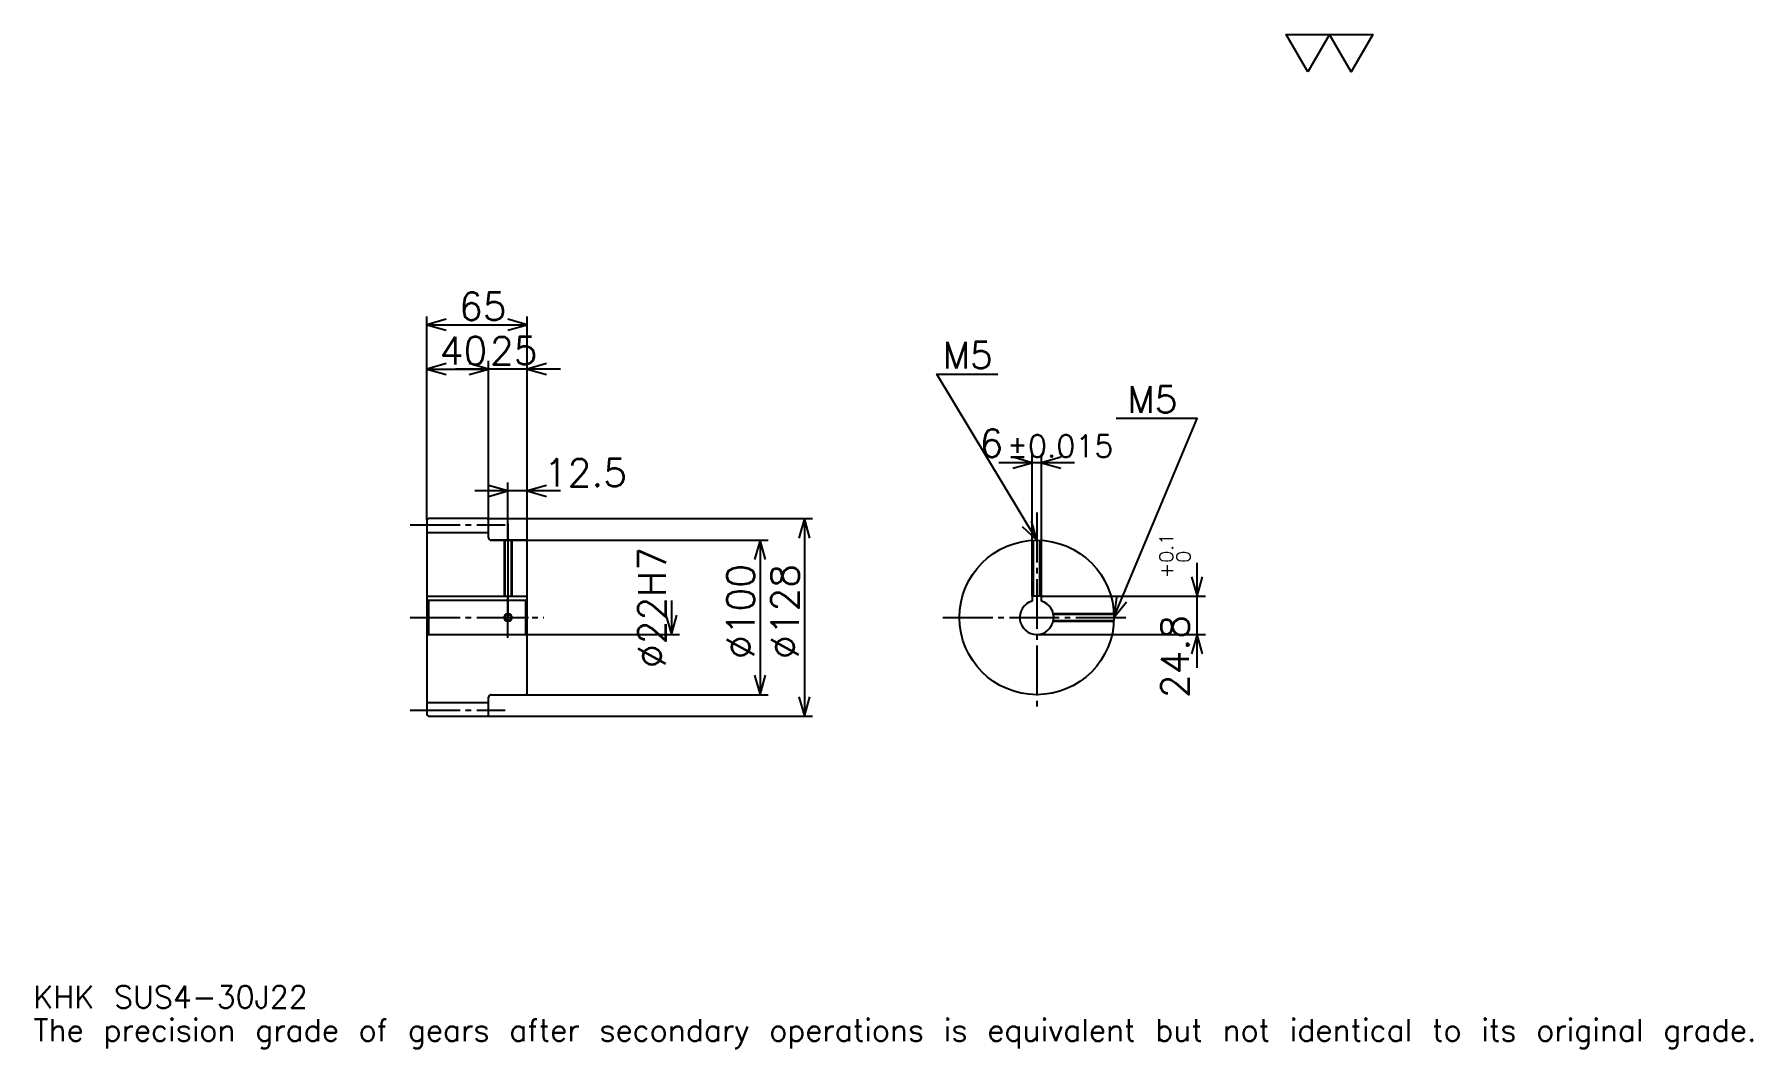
# Model space of a CAD drawing. Extents: x 36 to 1149, y 13 to 670.
import ezdxf

# ---------------------------------------------------------------- set-up
doc = ezdxf.new("R2010")
doc.units = 0
doc.linetypes.add('DASHDOT', pattern=[43.04348, 32.282609, -3.586957, 3.586957, -3.586957])
doc.layers.get('0').update_dxf_attribs({"linetype": 'CONTINUOUS'})
doc.layers.add('DASHDOT', color=6, linetype='DASHDOT')
doc.styles.add('KANJI', font='TXT', dxfattribs={"bigfont": 'BIGFONT'})

msp = doc.modelspace()

# ---------------------------------------------------------------- linework, layer by layer
at = {"color": 5}
for p, q in [((290.543457, 356.336975), (290.543457, 487.260895)), ((290.543457, 481.880463), (355.543457, 481.880463)), ((355.543457, 356.336975), (355.543457, 487.260895)), ((330.543457, 356.336975), (330.543457, 458.565247)), ((290.543457, 453.184814), (330.543457, 453.184814)), ((377.065186, 453.184814), (309.021729, 453.184814)), ((709.847778, 392.554382), (660.804321, 392.554382)), ((682.32605, 306.136963), (682.32605, 397.934814)), ((688.32605, 306.136963), (688.32605, 397.934814)), ((343.043457, 356.336975), (343.043457, 379.652191)), ((377.065186, 374.271759), (321.521729, 374.271759)), ((290.543457, 355.336975), (290.543457, 356.336975)), ((329.543457, 356.336975), (355.543457, 356.336975)), ((330.543457, 355.336975), (330.543457, 356.336975)), ((343.043457, 342.336975), (343.043457, 356.336975)), ((343.043457, 342.336975), (343.043457, 356.336975)), ((355.543457, 356.336975), (540.271729, 356.336975)), ((355.543457, 341.336975), (355.543457, 356.336975)), ((534.891296, 356.336975), (534.891296, 228.336975)), ((332.043457, 342.336975), (355.543457, 342.336975)), ((355.543457, 342.336975), (511.57605, 342.336975)), ((506.195618, 342.336975), (506.195618, 242.336975)), ((789.130432, 259.815247), (789.130432, 327.658722)), ((448.804321, 303.336975), (448.804321, 281.336975)), ((688.32605, 306.136963), (794.510864, 306.136963)), ((355.543457, 281.336975), (454.184753, 281.336975)), ((685.32605, 281.336975), (794.510864, 281.336975)), ((332.043457, 242.336975), (355.543457, 242.336975)), ((355.543457, 242.336975), (511.57605, 242.336975)), ((329.543457, 228.336975), (355.543457, 228.336975)), ((355.543457, 228.336975), (540.271729, 228.336975))]:
    msp.add_line(p, q, dxfattribs=at)
at = {"color": 4}
for p, q in [((290.543457, 347.336975), (330.543457, 347.336975)), ((290.543457, 306.136963), (355.543457, 306.136963)), ((291.543457, 303.336975), (291.543457, 281.336975)), ((354.543457, 303.336975), (355.543457, 304.336975)), ((354.543457, 281.336975), (355.543457, 280.336975)), ((290.543457, 237.336975), (330.543457, 237.336975))]:
    msp.add_line(p, q, dxfattribs=at)
at = {"color": 7}
msp.add_lwpolyline([(860.869568, 645.652161), (846.880432, 669.899963), (902.836975, 669.899963), (888.847839, 645.652161), (874.858704, 669.899963), (860.869568, 645.652161)], dxfattribs=at)
at = {"color": 5}
for points in [[(303.097809, 485.467407), (290.543457, 481.880463), (303.097809, 478.293518)], [(342.989105, 478.293518), (355.543457, 481.880463), (342.989105, 485.467407)], [(303.097809, 456.771759), (290.543457, 453.184814), (303.097809, 449.597839)], [(317.989105, 449.597839), (330.543457, 453.184814), (317.989105, 456.771759)], [(317.989105, 449.597839), (330.543457, 453.184814), (317.989105, 456.771759)], [(368.097809, 456.771759), (355.543457, 453.184814), (368.097809, 449.597839)], [(685.32605, 342.336975), (620.760864, 449.945679), (660.217407, 449.945679)], [(735.32605, 292.336975), (789.130371, 421.25), (736.760864, 421.25)], [(669.771729, 388.967407), (682.32605, 392.554382), (669.771729, 396.141327)], [(700.880432, 396.141327), (688.32605, 392.554382), (700.880432, 388.967407)], [(330.489105, 370.684814), (343.043457, 374.271759), (330.489105, 377.858704)], [(368.097809, 377.858704), (355.543457, 374.271759), (368.097809, 370.684814)], [(538.478271, 343.782623), (534.891296, 356.336975), (531.304321, 343.782623)], [(675.791138, 351.256775), (685.32605, 342.336975), (681.942749, 354.947723)], [(509.782593, 329.782623), (506.195618, 342.336975), (502.608673, 329.782623)], [(785.543457, 318.691315), (789.130432, 306.136963), (792.717407, 318.691315)], [(736.85144, 305.304291), (735.32605, 292.336975), (743.471802, 302.541138)], [(445.217346, 293.891327), (448.804321, 281.336975), (452.391296, 293.891327)], [(792.717407, 268.782623), (789.130432, 281.336975), (785.543457, 268.782623)], [(502.608673, 254.891327), (506.195618, 242.336975), (509.782593, 254.891327)], [(531.304321, 240.891327), (534.891296, 228.336975), (538.478271, 240.891327)]]:
    msp.add_lwpolyline(points, dxfattribs=at)
at = {"color": 4}
for points in [[(330.543457, 343.836975), (330.543457, 355.336975), (329.543457, 356.336975), (291.543457, 356.336975), (290.543457, 355.336975), (290.543457, 280.336975)], [(332.043457, 242.336975), (354.543457, 242.336975), (355.543457, 243.336975), (355.543457, 341.336975), (354.543457, 342.336975), (332.043457, 342.336975)], [(340.543457, 342.336975), (340.543457, 306.136963)], [(340.978455, 342.336975), (340.978455, 306.136963)], [(345.108459, 342.336975), (345.108459, 306.136963)], [(345.543457, 342.336975), (345.543457, 306.136963)], [(682.82605, 306.136963), (682.82605, 342.274445)], [(683.261108, 306.136963), (683.261108, 342.294312)], [(687.391113, 306.136963), (687.391113, 342.294312)], [(687.82605, 306.136963), (687.82605, 342.274445)], [(290.543457, 280.336975), (291.543457, 281.336975), (354.543457, 281.336975), (354.543457, 303.336975), (291.543457, 303.336975), (290.543457, 304.336975)], [(688.32605, 302.919983), (688.32605, 306.136963), (682.32605, 306.136963), (682.32605, 302.919983)], [(696.038208, 294.836975), (735.26355, 294.836975)], [(696.038208, 289.836975), (735.26355, 289.836975)], [(696.130493, 294.401978), (735.283447, 294.401978)], [(696.130493, 290.271973), (735.283447, 290.271973)], [(290.543457, 280.336975), (290.543457, 229.336975), (291.543457, 228.336975), (329.543457, 228.336975), (330.543457, 229.336975), (330.543457, 240.836975)]]:
    msp.add_lwpolyline(points, dxfattribs=at)
for centre, radius in [((685.32605, 292.336975), 50), ((343.043457, 292.336975), 2.065)]:
    msp.add_circle(centre, radius, dxfattribs=at)
at = {"color": 7}
msp.add_circle((343.043457, 292.336975), 2.5, dxfattribs=at)
at = {"color": 4}
for centre, radius, start, end in [((332.043457, 343.836975), 1.5, 180, 270), ((685.32605, 292.336975), 11, 105.826620886, 74.173379114), ((332.043457, 240.836975), 1.5, 90, 180)]:
    msp.add_arc(centre, radius, start, end, dxfattribs=at)
at = {"layer": 'DASHDOT', "color": 7}
for p, q in [((685.32605, 360.271759), (685.32605, 231.576111)), ((279.782593, 352.336975), (341.304321, 352.336975)), ((343.043457, 342.336975), (343.043457, 292.336975)), ((279.782593, 292.336975), (366.304321, 292.336975)), ((624.565186, 292.336975), (746.086914, 292.336975)), ((279.782593, 232.336975), (341.304321, 232.336975))]:
    msp.add_line(p, q, dxfattribs=at)
for points in [[(343.043457, 353.097839), (343.043457, 295.376099)], [(343.043457, 279.076111), (343.043457, 305.597839)], [(329.782593, 292.336975), (356.304321, 292.336975)]]:
    msp.add_lwpolyline(points, dxfattribs=at)

# ---------------------------------------------------------------- texts
at = {"color": 7, "style": 'KANJI'}
for s, height, p in [('65', 17.934783, (311.385864, 484.750031)), ('40', 17.934783, (298.885834, 456.054382)), ('25', 17.934783, (331.385864, 456.054382)), ('M5', 17.217392, (624.347778, 453.532623)), ('M5', 17.217392, (743.934753, 424.836975)), ('6', 17.934783, (648.305176, 396.141327)), ('%%p0.015', 14.347826, (666.05835, 396.141327)), ('12.5', 17.934783, (366.304321, 377.141327)), ('KHK SUS4-30J22', 14.347826, (35.869564, 39.45652)), ('The precision grade of gears after secondary operations is equivalent but not identical to its original grade.', 14.347826, (35.869564, 17.934782))]:
    msp.add_text(s, height=height, dxfattribs=at).set_placement(p)
for s, height, p in [('%%c22H7', 17.934783, (445.217346, 259.605988)), ('0.1', 8.967391, (773.706543, 327.790802)), ('0', 8.967391, (784.82605, 327.790802)), ('%%c100', 17.934783, (502.608673, 265.434814)), ('%%c128', 17.934783, (531.304321, 265.434814)), ('+', 8.967391, (773.706543, 317.747314)), ('24.8', 17.934783, (783.75, 240.118484))]:
    msp.add_text(s, height=height, rotation=90, dxfattribs=at).set_placement(p)

doc.saveas('drawing.dxf')
